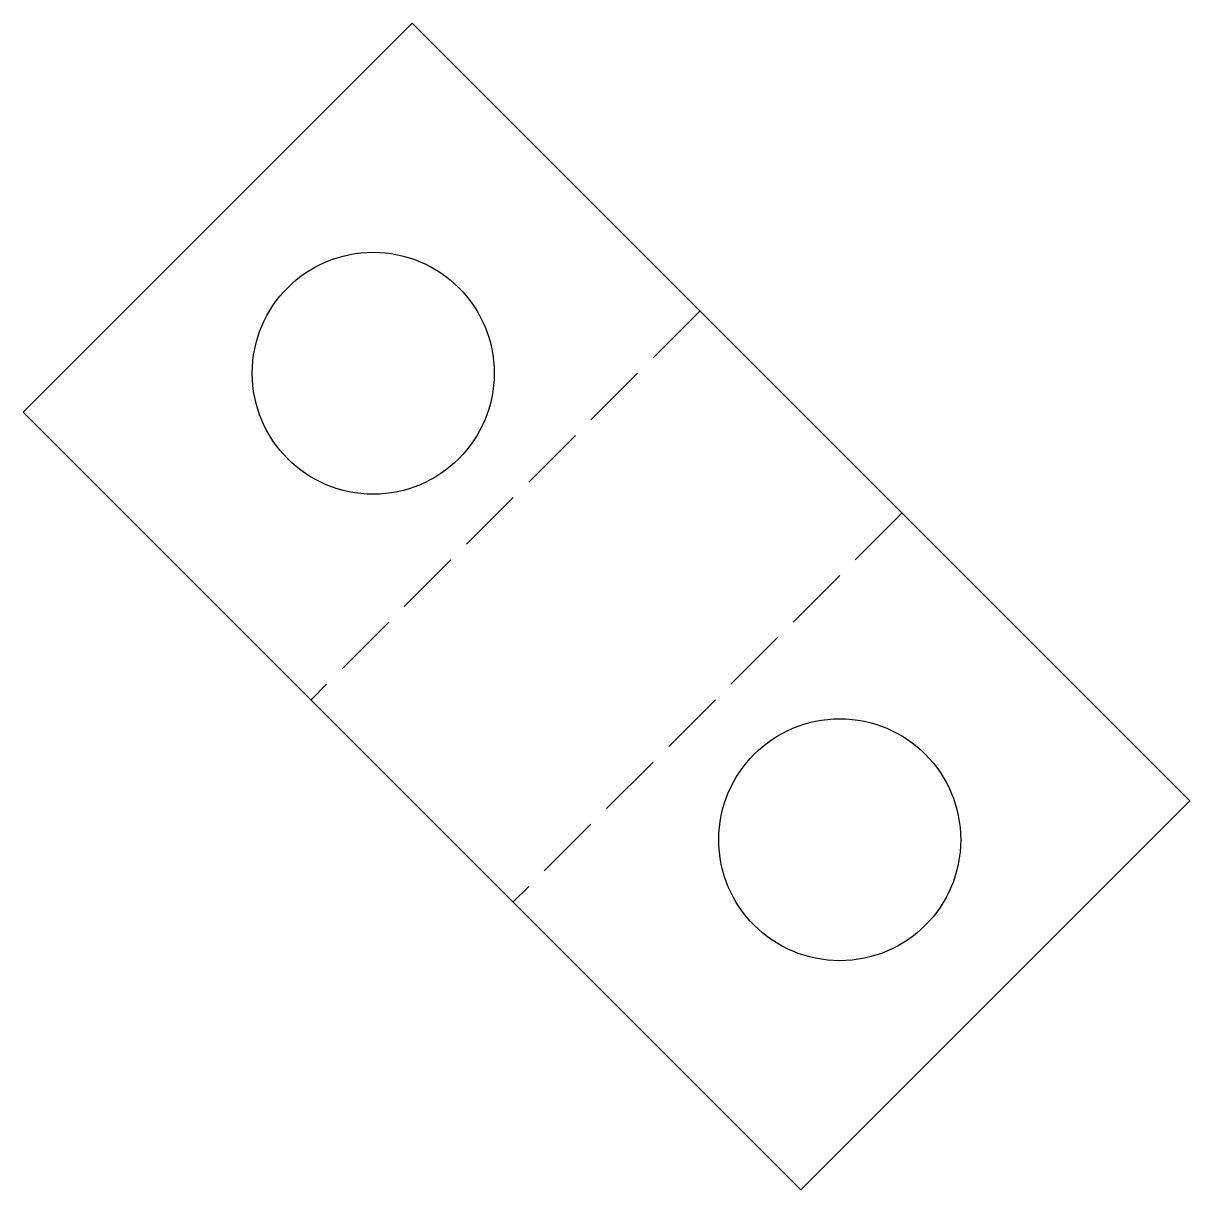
# Model space of a CAD drawing. Extents: x -254 to -153, y 292 to 925.
# Drawn here: x -254.2 to -201.2, y 291.7 to 344.8 of the extents above.
import ezdxf

# ---------------------------------------------------------------- set-up
doc = ezdxf.new("R2010")
doc.units = 0
doc.header["$MEASUREMENT"] = 0
doc.linetypes.add('DASHED', pattern=[4, 3, -1])
doc.layers.get('0').update_dxf_attribs({"linetype": 'CONTINUOUS'})

msp = doc.modelspace()

# ---------------------------------------------------------------- linework, layer by layer
at = {"color": 7, "linetype": 'CONTINUOUS'}
for p, q in [((-236.534, 344.755), (-254.212, 327.077)), ((-236.534, 344.755), (-201.179, 309.399)), ((-254.212, 327.077), (-218.857, 291.722)), ((-201.179, 309.399), (-218.857, 291.722))]:
    msp.add_line(p, q, dxfattribs=at)
at = {"color": 3, "linetype": 'DASHED'}
for p, q in [((-223.453, 331.673), (-241.13, 313.996)), ((-214.26, 322.481), (-231.938, 304.803))]:
    msp.add_line(p, q, dxfattribs=at)
at = {"color": 7, "linetype": 'CONTINUOUS'}
for centre in [(-238.302, 328.845), (-217.089, 307.632)]:
    msp.add_circle(centre, 5.5, dxfattribs=at)

doc.saveas('drawing.dxf')
